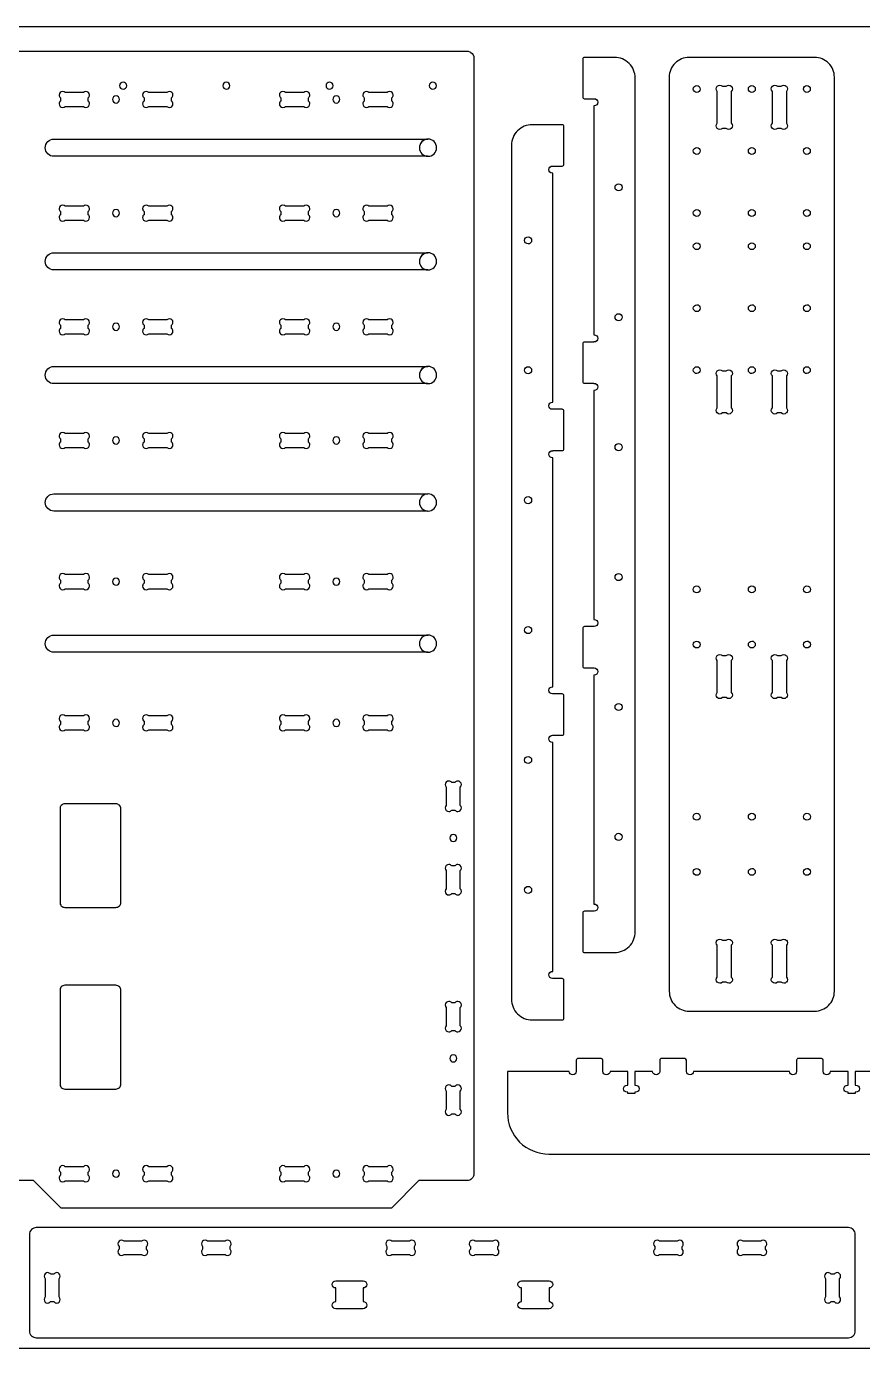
# Model space of a CAD drawing. Header units: millimetres. Extents: x 2352 to 2545, y 2416 to 2614.
# Drawn here: x 2472.41 to 2502.78, y 2566.26 to 2614.26 of the extents above; entities that cross this region are included whole.
import ezdxf

# ---------------------------------------------------------------- set-up
doc = ezdxf.new("R2010")
doc.units = ezdxf.units.MM
doc.layers.add('Layer_1', color=70, linetype='Continuous')

msp = doc.modelspace()

# ---------------------------------------------------------------- linework, layer by layer
at = {"layer": 'Layer_1'}
msp.add_lwpolyline([(2448.54, 2614.258), (2544.538, 2614.258), (2544.538, 2566.26), (2448.54, 2566.26)], close=True, dxfattribs=at)
for points in [[(2488.543, 2613.321, -0.039404), (2488.554, 2613.314, -0.248991), (2488.664, 2613.107), (2488.664, 2588.984), (2488.664, 2572.609, -0.415505), (2488.414, 2572.359), (2486.664, 2572.359), (2485.664, 2571.358), (2473.665, 2571.358), (2472.665, 2572.359), (2471.54, 2572.359, -0.415494), (2471.29, 2572.609), (2471.29, 2588.734), (2470.415, 2588.734, -0.415503), (2470.165, 2588.984), (2470.165, 2613.107, -0.4155), (2470.415, 2613.357), (2488.414, 2613.357), (2488.414, 2613.357, -0.14259)], [(2493.164, 2601.171, -0.415972), (2493.034, 2601.041), (2493.021, 2601.041), (2493.021, 2592.731), (2493.034, 2592.731, -0.414131), (2493.164, 2592.601, -0.415985), (2493.034, 2592.471), (2493.021, 2592.471), (2493.021, 2592.47), (2492.679, 2592.47, 0.415566), (2492.617, 2592.407), (2492.617, 2591.032, 0.415439), (2492.679, 2590.97), (2493.021, 2590.97), (2493.021, 2590.968), (2493.034, 2590.968, -0.414026), (2493.164, 2590.838, -0.415852), (2493.034, 2590.708), (2493.021, 2590.708), (2493.021, 2582.398), (2493.034, 2582.398, -0.414026), (2493.164, 2582.268, -0.415985), (2493.034, 2582.138), (2493.021, 2582.138), (2493.021, 2582.137), (2492.679, 2582.137, 0.415473), (2492.617, 2582.074), (2492.617, 2580.699, 0.415439), (2492.679, 2580.637), (2493.021, 2580.637), (2493.024, 2580.637), (2493.77, 2580.637), (2493.77, 2580.637, 0.415467), (2494.519, 2581.386), (2494.519, 2612.386, 0.415479), (2493.77, 2613.135), (2493.77, 2613.135), (2493.024, 2613.135), (2493.021, 2613.135), (2492.679, 2613.135), (2492.679, 2613.135, 0.415473), (2492.617, 2613.073), (2492.617, 2611.698, 0.415439), (2492.679, 2611.635), (2493.021, 2611.635), (2493.021, 2611.634), (2493.034, 2611.634, -0.415967), (2493.164, 2611.504, -0.416757), (2493.034, 2611.374), (2493.021, 2611.374), (2493.021, 2603.064), (2493.034, 2603.064, -0.415898), (2493.164, 2602.934, -0.416623), (2493.034, 2602.804), (2493.021, 2602.804), (2493.021, 2602.802), (2492.679, 2602.802, 0.415566), (2492.617, 2602.74), (2492.617, 2601.365, 0.415439), (2492.679, 2601.302), (2493.021, 2601.302), (2493.021, 2601.301), (2493.034, 2601.301, -0.415907)], [(2501.038, 2613.135), (2496.475, 2613.135), (2496.475, 2613.135, 0.415781), (2495.757, 2612.417), (2495.757, 2579.228, 0.415436), (2496.475, 2578.51), (2501.038, 2578.51, 0.415449), (2501.756, 2579.228), (2501.756, 2612.417, 0.415315)], [(2475.921, 2611.978, 0.414701), (2476.05, 2612.107, 0.415486), (2475.921, 2612.237, 0.412849), (2475.792, 2612.107, 0.414709)], [(2479.671, 2611.978, 0.414701), (2479.8, 2612.107, 0.415486), (2479.671, 2612.237, 0.412837), (2479.542, 2612.107, 0.414719)], [(2483.421, 2611.978, 0.414701), (2483.55, 2612.107, 0.415486), (2483.421, 2612.237, 0.412849), (2483.292, 2612.107, 0.414709)], [(2487.171, 2611.978, 0.414701), (2487.3, 2612.107, 0.415486), (2487.171, 2612.237, 0.412837), (2487.042, 2612.107, 0.414719)], [(2496.882, 2611.987, -0.414187), (2496.757, 2611.862, -0.414224), (2496.632, 2611.987, -0.4142), (2496.757, 2612.112, -0.414214)], [(2498.01, 2612.087), (2498.011, 2612.087), (2498.011, 2612.086, -0.20287), (2498.049, 2611.994, -0.196302), (2498.011, 2611.902), (2498.011, 2611.627), (2498.011, 2611.462), (2498.011, 2611.183), (2498.011, 2610.743, -0.203209), (2498.049, 2610.651, -0.195895), (2498.011, 2610.559), (2498.011, 2610.558), (2498.01, 2610.558, -0.20099), (2497.919, 2610.52, -0.194334), (2497.827, 2610.558), (2497.686, 2610.558, -0.200946), (2497.594, 2610.52, -0.194214), (2497.503, 2610.558), (2497.502, 2610.558), (2497.502, 2610.559, -0.19993), (2497.465, 2610.651, -0.199507), (2497.502, 2610.743), (2497.502, 2611.183), (2497.502, 2611.462), (2497.502, 2611.627), (2497.502, 2611.902, -0.199677), (2497.465, 2611.994, -0.199922), (2497.502, 2612.086), (2497.502, 2612.087), (2497.503, 2612.087, -0.197956), (2497.594, 2612.124, -0.197832), (2497.686, 2612.087), (2497.827, 2612.087, -0.197918), (2497.919, 2612.124, -0.197437)], [(2498.882, 2611.987, -0.414193), (2498.757, 2611.862, -0.414234), (2498.632, 2611.987, -0.414196), (2498.757, 2612.112, -0.414212)], [(2500.009, 2612.087), (2500.01, 2612.087), (2500.01, 2612.086, -0.202861), (2500.048, 2611.994, -0.196313), (2500.01, 2611.902), (2500.01, 2611.627), (2500.01, 2611.462), (2500.01, 2611.183), (2500.01, 2610.743, -0.2032), (2500.048, 2610.651, -0.195905), (2500.01, 2610.559), (2500.01, 2610.558), (2500.009, 2610.558, -0.200948), (2499.918, 2610.52, -0.194176), (2499.827, 2610.558), (2499.685, 2610.558, -0.200919), (2499.594, 2610.52, -0.194214), (2499.502, 2610.558), (2499.502, 2610.558), (2499.502, 2610.559, -0.199927), (2499.464, 2610.651, -0.199502), (2499.502, 2610.743), (2499.502, 2611.183), (2499.502, 2611.462), (2499.502, 2611.627), (2499.502, 2611.902, -0.199653), (2499.464, 2611.994, -0.199924), (2499.502, 2612.086), (2499.502, 2612.087), (2499.502, 2612.087, -0.197989), (2499.594, 2612.124, -0.197752), (2499.685, 2612.087), (2499.827, 2612.087, -0.197954), (2499.918, 2612.124, -0.197596)], [(2500.756, 2611.862, -0.414222), (2500.631, 2611.987, -0.414205), (2500.756, 2612.112, -0.414224), (2500.881, 2611.987, -0.414183)], [(2473.648, 2611.549, 0.23687), (2473.596, 2611.445, 0.414759), (2473.726, 2611.315, 0.195102), (2473.818, 2611.353), (2474.479, 2611.353, 0.202186), (2474.571, 2611.315, 0.414864), (2474.701, 2611.445, 0.23961), (2474.648, 2611.549), (2474.648, 2611.665, 0.237013), (2474.701, 2611.769, 0.416504), (2474.571, 2611.899, 0.199449), (2474.479, 2611.861), (2473.818, 2611.861, 0.199937), (2473.726, 2611.899, 0.416765), (2473.596, 2611.769, 0.239039), (2473.648, 2611.665)], [(2475.664, 2611.478, 0.414646), (2475.793, 2611.607, 0.41549), (2475.664, 2611.736, 0.412856), (2475.535, 2611.607, 0.414819)], [(2476.68, 2611.549, 0.23633), (2476.628, 2611.445, 0.416644), (2476.757, 2611.315, 0.194945), (2476.849, 2611.353), (2477.51, 2611.353, 0.202385), (2477.602, 2611.315, 0.414076), (2477.732, 2611.445, 0.239613), (2477.68, 2611.549), (2477.68, 2611.665, 0.236968), (2477.732, 2611.769, 0.415836), (2477.602, 2611.899, 0.1996), (2477.51, 2611.861), (2476.849, 2611.861, 0.199974), (2476.757, 2611.899, 0.416018), (2476.628, 2611.769, 0.240921), (2476.68, 2611.665)], [(2481.649, 2611.549, 0.23687), (2481.597, 2611.445, 0.414768), (2481.727, 2611.315, 0.195179), (2481.819, 2611.353), (2482.48, 2611.353, 0.202186), (2482.572, 2611.315, 0.414878), (2482.702, 2611.445, 0.239613), (2482.649, 2611.549), (2482.649, 2611.665, 0.237021), (2482.702, 2611.769, 0.416489), (2482.572, 2611.899, 0.199522), (2482.48, 2611.861), (2481.819, 2611.861, 0.199904), (2481.727, 2611.899, 0.416744), (2481.597, 2611.769, 0.239039), (2481.649, 2611.665)], [(2483.665, 2611.478, 0.414656), (2483.794, 2611.607, 0.415486), (2483.665, 2611.736, 0.412837), (2483.536, 2611.607, 0.414828)], [(2484.681, 2611.549, 0.236381), (2484.629, 2611.445, 0.416635), (2484.758, 2611.315, 0.194866), (2484.85, 2611.353), (2485.512, 2611.353, 0.202252), (2485.603, 2611.315, 0.414061), (2485.733, 2611.445, 0.239643), (2485.681, 2611.549), (2485.681, 2611.665, 0.2369), (2485.733, 2611.769, 0.415855), (2485.603, 2611.899, 0.1996), (2485.511, 2611.861), (2484.85, 2611.861, 0.199974), (2484.758, 2611.899, 0.41603), (2484.629, 2611.769, 0.240897), (2484.681, 2611.665)], [(2491.383, 2590.157, -0.415862), (2491.513, 2590.286), (2491.526, 2590.286), (2491.526, 2598.597), (2491.513, 2598.597, -0.414024), (2491.383, 2598.727, -0.415995), (2491.513, 2598.857), (2491.526, 2598.857), (2491.526, 2598.858), (2491.868, 2598.858, 0.415469), (2491.931, 2598.92), (2491.931, 2600.295, 0.41547), (2491.868, 2600.358), (2491.526, 2600.358), (2491.526, 2600.359), (2491.513, 2600.359, -0.414129), (2491.383, 2600.49, -0.415995), (2491.513, 2600.619), (2491.526, 2600.619), (2491.526, 2608.929), (2491.513, 2608.929, -0.414024), (2491.383, 2609.06, -0.41597), (2491.513, 2609.19), (2491.526, 2609.19), (2491.526, 2609.191), (2491.868, 2609.191, 0.415562), (2491.931, 2609.253), (2491.931, 2610.628, 0.415695), (2491.868, 2610.691), (2491.526, 2610.691), (2491.523, 2610.691), (2490.778, 2610.691), (2490.777, 2610.691, 0.415478), (2490.028, 2609.942), (2490.028, 2578.941, 0.415483), (2490.777, 2578.192), (2490.778, 2578.192), (2491.523, 2578.192), (2491.526, 2578.192), (2491.868, 2578.192), (2491.868, 2578.192, 0.415562), (2491.931, 2578.255), (2491.931, 2579.63, 0.415695), (2491.868, 2579.692), (2491.526, 2579.692), (2491.526, 2579.694), (2491.513, 2579.694, -0.415895), (2491.383, 2579.824, -0.416765), (2491.513, 2579.954), (2491.526, 2579.954), (2491.526, 2588.264), (2491.513, 2588.264, -0.416004), (2491.383, 2588.394, -0.416767), (2491.513, 2588.524), (2491.526, 2588.524), (2491.526, 2588.525), (2491.868, 2588.525, 0.415562), (2491.931, 2588.588), (2491.931, 2589.963, 0.415445), (2491.868, 2590.025), (2491.526, 2590.025), (2491.526, 2590.027), (2491.513, 2590.027, -0.415899)], [(2486.986, 2610.166, 0.405618), (2486.684, 2609.855, 0.404761), (2486.986, 2609.544), (2486.986, 2609.543), (2473.404, 2609.543, -0.415451), (2473.092, 2609.855, -0.415507), (2473.404, 2610.167), (2486.986, 2610.167), (2486.986, 2610.167)], [(2486.684, 2609.855, 0.414257), (2486.996, 2609.543, 0.414328), (2487.308, 2609.855, 0.414322), (2486.996, 2610.167, 0.41428)], [(2496.882, 2609.737, -0.41419), (2496.757, 2609.612, -0.414218), (2496.632, 2609.737, -0.41419), (2496.757, 2609.862, -0.414218)], [(2498.757, 2609.862, -0.414216), (2498.882, 2609.737, -0.414195), (2498.757, 2609.612, -0.414229), (2498.632, 2609.737, -0.414185)], [(2500.756, 2609.612, -0.414216), (2500.631, 2609.737, -0.414195), (2500.756, 2609.862, -0.414229), (2500.881, 2609.737, -0.414185)], [(2493.918, 2608.287, -0.414717), (2493.789, 2608.417, -0.415479), (2493.918, 2608.546, -0.412831), (2494.047, 2608.417, -0.414709)], [(2473.648, 2607.423, 0.236865), (2473.596, 2607.319, 0.414759), (2473.726, 2607.188, 0.195084), (2473.818, 2607.226), (2474.479, 2607.226, 0.202216), (2474.571, 2607.188, 0.414864), (2474.701, 2607.319, 0.239612), (2474.648, 2607.423), (2474.648, 2607.539, 0.237029), (2474.701, 2607.643, 0.416502), (2474.571, 2607.773, 0.199459), (2474.479, 2607.735), (2473.818, 2607.735, 0.199927), (2473.726, 2607.773, 0.416771), (2473.596, 2607.643, 0.238712), (2473.648, 2607.539)], [(2476.68, 2607.422, 0.236309), (2476.628, 2607.319, 0.416644), (2476.757, 2607.188, 0.194927), (2476.849, 2607.226), (2477.51, 2607.226, 0.202415), (2477.602, 2607.188, 0.414076), (2477.732, 2607.319, 0.239615), (2477.68, 2607.423), (2477.68, 2607.539, 0.236984), (2477.732, 2607.643, 0.415833), (2477.602, 2607.773, 0.19961), (2477.51, 2607.735), (2476.849, 2607.735, 0.199964), (2476.757, 2607.773, 0.416024), (2476.628, 2607.643, 0.240923), (2476.68, 2607.539)], [(2481.649, 2607.423, 0.236865), (2481.597, 2607.319, 0.414768), (2481.727, 2607.188, 0.195161), (2481.819, 2607.226), (2482.48, 2607.226, 0.202216), (2482.572, 2607.188, 0.414878), (2482.702, 2607.319, 0.239615), (2482.649, 2607.423), (2482.649, 2607.539, 0.237037), (2482.702, 2607.643, 0.416487), (2482.572, 2607.773, 0.199533), (2482.48, 2607.735), (2481.819, 2607.735, 0.199895), (2481.727, 2607.773, 0.416749), (2481.597, 2607.643, 0.238712), (2481.649, 2607.539)], [(2484.681, 2607.422, 0.23636), (2484.629, 2607.319, 0.416635), (2484.758, 2607.188, 0.194848), (2484.85, 2607.226), (2485.512, 2607.226, 0.202282), (2485.603, 2607.188, 0.414061), (2485.733, 2607.319, 0.239645), (2485.681, 2607.423), (2485.681, 2607.539, 0.236916), (2485.733, 2607.643, 0.415852), (2485.603, 2607.773, 0.19961), (2485.511, 2607.735), (2484.85, 2607.735, 0.199964), (2484.758, 2607.773, 0.416036), (2484.629, 2607.643, 0.240899), (2484.681, 2607.539)], [(2475.664, 2607.351, 0.414656), (2475.793, 2607.48, 0.415493), (2475.664, 2607.61, 0.412851), (2475.535, 2607.48, 0.414807)], [(2483.665, 2607.351, 0.414665), (2483.794, 2607.48, 0.415489), (2483.665, 2607.61, 0.412831), (2483.536, 2607.48, 0.414815)], [(2496.882, 2607.487, -0.414187), (2496.757, 2607.362, -0.414224), (2496.632, 2607.487, -0.4142), (2496.757, 2607.612, -0.414214)], [(2498.882, 2607.487, -0.414193), (2498.757, 2607.362, -0.414234), (2498.632, 2607.487, -0.414196), (2498.757, 2607.612, -0.414212)], [(2500.756, 2607.362, -0.414222), (2500.631, 2607.487, -0.414205), (2500.756, 2607.612, -0.414224), (2500.881, 2607.487, -0.414183)], [(2490.63, 2606.621, -0.414707), (2490.759, 2606.492, -0.415483), (2490.63, 2606.362, -0.412831), (2490.5, 2606.492, -0.414709)], [(2496.882, 2606.28, -0.414187), (2496.757, 2606.155, -0.414224), (2496.632, 2606.28, -0.4142), (2496.757, 2606.405, -0.414214)], [(2498.882, 2606.28, -0.414193), (2498.757, 2606.155, -0.414234), (2498.632, 2606.28, -0.414196), (2498.757, 2606.405, -0.414212)], [(2500.756, 2606.155, -0.414222), (2500.631, 2606.28, -0.414205), (2500.756, 2606.405, -0.414224), (2500.881, 2606.28, -0.414183)], [(2486.986, 2606.04, 0.405658), (2486.684, 2605.729, 0.404705), (2486.986, 2605.417), (2486.986, 2605.417), (2473.404, 2605.417, -0.41543), (2473.092, 2605.729, -0.415384), (2473.404, 2606.04), (2486.986, 2606.04), (2486.986, 2606.04)], [(2486.684, 2605.729, 0.414256), (2486.996, 2605.417, 0.41433), (2487.308, 2605.729, 0.414323), (2486.996, 2606.04, 0.414278)], [(2496.632, 2604.03, -0.41419), (2496.757, 2604.155, -0.414218), (2496.882, 2604.03, -0.41419), (2496.757, 2603.905, -0.414218)], [(2498.757, 2604.155, -0.414216), (2498.882, 2604.03, -0.414195), (2498.757, 2603.905, -0.414229), (2498.632, 2604.03, -0.414185)], [(2500.756, 2603.905, -0.414216), (2500.631, 2604.03, -0.414195), (2500.756, 2604.155, -0.414229), (2500.881, 2604.03, -0.414185)], [(2473.648, 2603.296, 0.23687), (2473.596, 2603.192, 0.414759), (2473.726, 2603.062, 0.195094), (2473.818, 2603.1), (2474.479, 2603.1, 0.202207), (2474.571, 2603.062, 0.414864), (2474.701, 2603.192, 0.23961), (2474.648, 2603.296), (2474.648, 2603.412, 0.237013), (2474.701, 2603.516, 0.416502), (2474.571, 2603.646, 0.199459), (2474.479, 2603.609), (2473.818, 2603.609, 0.199927), (2473.726, 2603.646, 0.416771), (2473.596, 2603.516, 0.238737), (2473.648, 2603.412)], [(2475.664, 2603.225, 0.414656), (2475.793, 2603.354, 0.415493), (2475.664, 2603.484, 0.412851), (2475.535, 2603.354, 0.414698)], [(2476.68, 2603.296, 0.23633), (2476.628, 2603.192, 0.416644), (2476.757, 2603.062, 0.194937), (2476.849, 2603.1), (2477.51, 2603.1, 0.202405), (2477.602, 2603.062, 0.414076), (2477.732, 2603.192, 0.239613), (2477.68, 2603.296), (2477.68, 2603.412, 0.236968), (2477.732, 2603.516, 0.415833), (2477.602, 2603.646, 0.19961), (2477.51, 2603.609), (2476.849, 2603.609, 0.199964), (2476.757, 2603.646, 0.416024), (2476.628, 2603.516, 0.240948), (2476.68, 2603.412)], [(2481.649, 2603.296, 0.23687), (2481.597, 2603.192, 0.414768), (2481.727, 2603.062, 0.195172), (2481.819, 2603.1), (2482.48, 2603.1, 0.202207), (2482.572, 2603.062, 0.414878), (2482.702, 2603.192, 0.239613), (2482.649, 2603.296), (2482.649, 2603.412, 0.237021), (2482.702, 2603.516, 0.416487), (2482.572, 2603.646, 0.199533), (2482.48, 2603.609), (2481.819, 2603.609, 0.199895), (2481.727, 2603.646, 0.416749), (2481.597, 2603.516, 0.238737), (2481.649, 2603.412)], [(2483.665, 2603.225, 0.414665), (2483.794, 2603.354, 0.415489), (2483.665, 2603.484, 0.412831), (2483.536, 2603.354, 0.414706)], [(2484.681, 2603.296, 0.236381), (2484.629, 2603.192, 0.416635), (2484.758, 2603.062, 0.194859), (2484.85, 2603.1), (2485.512, 2603.1, 0.202273), (2485.603, 2603.062, 0.414061), (2485.733, 2603.192, 0.239643), (2485.681, 2603.296), (2485.681, 2603.412, 0.2369), (2485.733, 2603.516, 0.415852), (2485.603, 2603.646, 0.19961), (2485.511, 2603.609), (2484.85, 2603.609, 0.199964), (2484.758, 2603.646, 0.416036), (2484.629, 2603.516, 0.240924), (2484.681, 2603.412)], [(2493.918, 2603.572, -0.414713), (2493.789, 2603.701, -0.415504), (2493.918, 2603.83, -0.412771), (2494.047, 2603.701, -0.414719)], [(2486.986, 2601.914, 0.405614), (2486.684, 2601.602, 0.404752), (2486.986, 2601.291), (2486.986, 2601.29), (2473.404, 2601.29, -0.415451), (2473.092, 2601.602, -0.415503), (2473.404, 2601.914), (2486.986, 2601.914), (2486.986, 2601.914)], [(2486.684, 2601.602, 0.414256), (2486.996, 2601.29, 0.41433), (2487.308, 2601.602, 0.414328), (2486.996, 2601.914, 0.414276)], [(2490.63, 2601.905, -0.414707), (2490.759, 2601.776, -0.415481), (2490.63, 2601.646, -0.412837), (2490.5, 2601.776, -0.414709)], [(2496.882, 2601.78, -0.414187), (2496.757, 2601.655, -0.414224), (2496.632, 2601.78, -0.4142), (2496.757, 2601.905, -0.414214)], [(2498.01, 2601.754), (2498.011, 2601.754), (2498.011, 2601.753, -0.20313), (2498.049, 2601.661, -0.195888), (2498.011, 2601.569), (2498.011, 2601.294), (2498.011, 2601.129), (2498.011, 2600.85), (2498.011, 2600.41, -0.20287), (2498.049, 2600.318, -0.195888), (2498.011, 2600.226), (2498.011, 2600.225), (2498.01, 2600.225, -0.201219), (2497.919, 2600.187, -0.194251), (2497.827, 2600.225), (2497.686, 2600.225, -0.201175), (2497.594, 2600.187, -0.194131), (2497.503, 2600.225), (2497.502, 2600.225), (2497.502, 2600.226, -0.199979), (2497.465, 2600.318, -0.199915), (2497.502, 2600.41), (2497.502, 2600.85), (2497.502, 2601.129), (2497.502, 2601.294), (2497.502, 2601.569, -0.200023), (2497.465, 2601.661, -0.199557), (2497.502, 2601.753), (2497.502, 2601.754), (2497.503, 2601.754, -0.19761), (2497.594, 2601.791, -0.198038), (2497.686, 2601.754), (2497.827, 2601.754, -0.197572), (2497.919, 2601.791, -0.197643)], [(2498.882, 2601.78, -0.414193), (2498.757, 2601.655, -0.414234), (2498.632, 2601.78, -0.414196), (2498.757, 2601.905, -0.414212)], [(2499.502, 2601.754, -0.197643), (2499.594, 2601.791, -0.197957), (2499.685, 2601.754), (2499.827, 2601.754, -0.197608), (2499.918, 2601.791, -0.197801), (2500.009, 2601.754), (2500.01, 2601.754), (2500.01, 2601.753, -0.203121), (2500.048, 2601.661, -0.195899), (2500.01, 2601.569), (2500.01, 2601.294), (2500.01, 2601.129), (2500.01, 2600.85), (2500.01, 2600.41, -0.202861), (2500.048, 2600.318, -0.195899), (2500.01, 2600.226), (2500.01, 2600.225), (2500.009, 2600.225, -0.201178), (2499.918, 2600.187, -0.194093), (2499.827, 2600.225), (2499.685, 2600.225, -0.201148), (2499.594, 2600.187, -0.194131), (2499.502, 2600.225), (2499.502, 2600.225), (2499.502, 2600.226, -0.199976), (2499.464, 2600.318, -0.199909), (2499.502, 2600.41), (2499.502, 2600.85), (2499.502, 2601.129), (2499.502, 2601.294), (2499.502, 2601.569, -0.199998), (2499.464, 2601.661, -0.199559), (2499.502, 2601.753), (2499.502, 2601.754)], [(2500.756, 2601.655, -0.414222), (2500.631, 2601.78, -0.414205), (2500.756, 2601.905, -0.414224), (2500.881, 2601.78, -0.414183)], [(2473.648, 2599.17, 0.23687), (2473.596, 2599.066, 0.414759), (2473.726, 2598.936, 0.195084), (2473.818, 2598.973), (2474.479, 2598.973, 0.202216), (2474.571, 2598.936, 0.414864), (2474.701, 2599.066, 0.23961), (2474.648, 2599.17), (2474.648, 2599.286, 0.237013), (2474.701, 2599.39, 0.416504), (2474.571, 2599.52, 0.199449), (2474.479, 2599.482), (2473.818, 2599.482, 0.199937), (2473.726, 2599.52, 0.416765), (2473.596, 2599.39, 0.238737), (2473.648, 2599.286)], [(2475.664, 2599.098, 0.41465), (2475.793, 2599.228, 0.415493), (2475.664, 2599.357, 0.412851), (2475.535, 2599.228, 0.414701)], [(2476.68, 2599.17, 0.23633), (2476.628, 2599.066, 0.416644), (2476.757, 2598.936, 0.194927), (2476.849, 2598.973), (2477.51, 2598.973, 0.202415), (2477.602, 2598.936, 0.414076), (2477.732, 2599.066, 0.239613), (2477.68, 2599.17), (2477.68, 2599.286, 0.236968), (2477.732, 2599.39, 0.415836), (2477.602, 2599.52, 0.1996), (2477.51, 2599.482), (2476.849, 2599.482, 0.199974), (2476.757, 2599.52, 0.416018), (2476.628, 2599.39, 0.240921), (2476.68, 2599.286)], [(2481.649, 2599.17, 0.23687), (2481.597, 2599.066, 0.414768), (2481.727, 2598.936, 0.195161), (2481.819, 2598.973), (2482.48, 2598.973, 0.202216), (2482.572, 2598.936, 0.414878), (2482.702, 2599.066, 0.239613), (2482.649, 2599.17), (2482.649, 2599.286, 0.237021), (2482.702, 2599.39, 0.416489), (2482.572, 2599.52, 0.199522), (2482.48, 2599.482), (2481.819, 2599.482, 0.199904), (2481.727, 2599.52, 0.416744), (2481.597, 2599.39, 0.238737), (2481.649, 2599.286)], [(2483.665, 2599.098, 0.41466), (2483.794, 2599.228, 0.415489), (2483.665, 2599.357, 0.412831), (2483.536, 2599.228, 0.414709)], [(2484.681, 2599.17, 0.236381), (2484.629, 2599.066, 0.416635), (2484.758, 2598.936, 0.194848), (2484.85, 2598.973), (2485.512, 2598.973, 0.202282), (2485.603, 2598.936, 0.414061), (2485.733, 2599.066, 0.239643), (2485.681, 2599.17), (2485.681, 2599.286, 0.2369), (2485.733, 2599.39, 0.415855), (2485.603, 2599.52, 0.1996), (2485.511, 2599.482), (2484.85, 2599.482, 0.199974), (2484.758, 2599.52, 0.41603), (2484.629, 2599.39, 0.240897), (2484.681, 2599.286)], [(2493.918, 2598.855, -0.414717), (2493.789, 2598.984, -0.415479), (2493.918, 2599.114, -0.412831), (2494.047, 2598.984, -0.414709)], [(2486.986, 2597.288, 0.405652), (2486.684, 2596.976, 0.404799), (2486.986, 2596.665), (2486.986, 2596.664), (2473.404, 2596.664, -0.415434), (2473.092, 2596.976, -0.415429), (2473.404, 2597.288), (2486.986, 2597.288), (2486.986, 2597.288)], [(2487.308, 2596.976, 0.414268), (2486.996, 2597.288, 0.414322), (2486.684, 2596.976, 0.414311), (2486.996, 2596.664, 0.414287)], [(2490.63, 2597.189, -0.414707), (2490.759, 2597.06, -0.415483), (2490.63, 2596.93, -0.412831), (2490.5, 2597.06, -0.414709)], [(2473.648, 2594.044, 0.23664), (2473.596, 2593.94, 0.414734), (2473.726, 2593.81, 0.19521), (2473.818, 2593.847), (2474.479, 2593.847, 0.202105), (2474.571, 2593.81, 0.414924), (2474.701, 2593.94, 0.239899), (2474.648, 2594.044), (2474.648, 2594.16, 0.237013), (2474.701, 2594.264, 0.414063), (2474.571, 2594.394, 0.199449), (2474.479, 2594.356), (2473.818, 2594.356, 0.199937), (2473.726, 2594.394, 0.416721), (2473.596, 2594.264, 0.238737), (2473.648, 2594.16)], [(2476.68, 2594.044, 0.23609), (2476.628, 2593.94, 0.416619), (2476.757, 2593.81, 0.195053), (2476.849, 2593.847), (2477.51, 2593.847, 0.202304), (2477.602, 2593.81, 0.414136), (2477.732, 2593.94, 0.239903), (2477.68, 2594.044), (2477.68, 2594.16, 0.236968), (2477.732, 2594.264, 0.415944), (2477.602, 2594.394, 0.1996), (2477.51, 2594.356), (2476.849, 2594.356, 0.199974), (2476.757, 2594.394, 0.415974), (2476.628, 2594.264, 0.240631), (2476.68, 2594.16)], [(2481.649, 2594.044, 0.23664), (2481.597, 2593.94, 0.414743), (2481.727, 2593.81, 0.195288), (2481.819, 2593.847), (2482.48, 2593.847, 0.202105), (2482.572, 2593.81, 0.414938), (2482.702, 2593.94, 0.239903), (2482.649, 2594.044), (2482.649, 2594.16, 0.237021), (2482.702, 2594.264, 0.414048), (2482.572, 2594.394, 0.199522), (2482.48, 2594.356), (2481.819, 2594.356, 0.199904), (2481.727, 2594.394, 0.416699), (2481.597, 2594.264, 0.238737), (2481.649, 2594.16)], [(2484.681, 2594.044, 0.23614), (2484.629, 2593.94, 0.41661), (2484.758, 2593.81, 0.194975), (2484.85, 2593.847), (2485.512, 2593.847, 0.202171), (2485.603, 2593.81, 0.414121), (2485.733, 2593.94, 0.239933), (2485.681, 2594.044), (2485.681, 2594.16, 0.2369), (2485.733, 2594.264, 0.415963), (2485.603, 2594.394, 0.1996), (2485.511, 2594.356), (2484.85, 2594.356, 0.199974), (2484.758, 2594.394, 0.415986), (2484.629, 2594.264, 0.240608), (2484.681, 2594.16)], [(2493.918, 2594.139, -0.414723), (2493.789, 2594.268, -0.415479), (2493.918, 2594.398, -0.412831), (2494.047, 2594.268, -0.414706)], [(2475.664, 2593.972, 0.414691), (2475.793, 2594.102, 0.41549), (2475.664, 2594.231, 0.412856), (2475.535, 2594.102, 0.41471)], [(2483.665, 2593.972, 0.414701), (2483.794, 2594.102, 0.415486), (2483.665, 2594.231, 0.412837), (2483.536, 2594.102, 0.414719)], [(2496.756, 2593.945, -0.414208), (2496.881, 2593.82, -0.41419), (2496.756, 2593.695, -0.414249), (2496.631, 2593.82, -0.414181)], [(2498.757, 2593.945, -0.414216), (2498.882, 2593.82, -0.414195), (2498.757, 2593.695, -0.414229), (2498.632, 2593.82, -0.414185)], [(2500.757, 2593.945, -0.414216), (2500.882, 2593.82, -0.414195), (2500.757, 2593.695, -0.414229), (2500.632, 2593.82, -0.414185)], [(2490.63, 2592.473, -0.414707), (2490.759, 2592.343, -0.415481), (2490.63, 2592.214, -0.412837), (2490.5, 2592.343, -0.414709)], [(2486.684, 2591.85, 0.414262), (2486.996, 2591.538), (2473.404, 2591.538, -0.415472), (2473.092, 2591.85, -0.415473), (2473.404, 2592.162), (2486.996, 2592.162), (2486.996, 2592.162, 0.414287)], [(2486.996, 2592.162, 0.414303), (2486.684, 2591.85, 0.414311), (2486.996, 2591.538, 0.414287), (2487.308, 2591.85, 0.414313)], [(2487.211, 2592.076, 0.020555), (2487.192, 2592.093, -0.02376)], [(2496.756, 2591.945, -0.414208), (2496.881, 2591.82, -0.41419), (2496.756, 2591.695, -0.414249), (2496.631, 2591.82, -0.414181)], [(2498.757, 2591.945, -0.414216), (2498.882, 2591.82, -0.414195), (2498.757, 2591.695, -0.414229), (2498.632, 2591.82, -0.414185)], [(2500.757, 2591.945, -0.414216), (2500.882, 2591.82, -0.414195), (2500.757, 2591.695, -0.414229), (2500.632, 2591.82, -0.414185)], [(2498.01, 2591.421), (2498.011, 2591.421), (2498.011, 2591.42, -0.203561), (2498.049, 2591.328, -0.195895), (2498.011, 2591.236), (2498.011, 2590.961), (2498.011, 2590.796), (2498.011, 2590.517), (2498.011, 2590.077, -0.203161), (2498.049, 2589.985, -0.195888), (2498.011, 2589.893), (2498.011, 2589.892), (2498.01, 2589.892, -0.200969), (2497.919, 2589.854, -0.194334), (2497.827, 2589.892), (2497.686, 2589.892, -0.200946), (2497.594, 2589.854, -0.194214), (2497.503, 2589.892), (2497.502, 2589.892), (2497.502, 2589.893, -0.199979), (2497.465, 2589.985, -0.199513), (2497.502, 2590.077), (2497.502, 2590.517), (2497.502, 2590.796), (2497.502, 2590.961), (2497.502, 2591.236, -0.199974), (2497.465, 2591.328, -0.199091), (2497.502, 2591.42), (2497.502, 2591.421), (2497.503, 2591.421, -0.197714), (2497.594, 2591.458, -0.197923), (2497.686, 2591.421), (2497.827, 2591.421, -0.197676), (2497.919, 2591.458, -0.197528)], [(2500.009, 2591.421), (2500.01, 2591.421), (2500.01, 2591.42, -0.203552), (2500.048, 2591.328, -0.195905), (2500.01, 2591.236), (2500.01, 2590.961), (2500.01, 2590.796), (2500.01, 2590.517), (2500.01, 2590.077, -0.203152), (2500.048, 2589.985, -0.195899), (2500.01, 2589.893), (2500.01, 2589.892), (2500.009, 2589.892, -0.200928), (2499.918, 2589.854, -0.194176), (2499.827, 2589.892), (2499.685, 2589.892, -0.200919), (2499.594, 2589.854, -0.194214), (2499.502, 2589.892), (2499.502, 2589.892), (2499.502, 2589.893, -0.199976), (2499.464, 2589.985, -0.199507), (2499.502, 2590.077), (2499.502, 2590.517), (2499.502, 2590.796), (2499.502, 2590.961), (2499.502, 2591.236, -0.199949), (2499.464, 2591.328, -0.199093), (2499.502, 2591.42), (2499.502, 2591.421), (2499.502, 2591.421, -0.197747), (2499.594, 2591.458, -0.197842), (2499.685, 2591.421), (2499.827, 2591.421, -0.197713), (2499.918, 2591.458, -0.197686)], [(2493.918, 2589.423, -0.414717), (2493.789, 2589.552, -0.415504), (2493.918, 2589.682, -0.412771), (2494.047, 2589.552, -0.414709)], [(2473.648, 2588.918, 0.236634), (2473.596, 2588.813, 0.414734), (2473.726, 2588.683, 0.1952), (2473.818, 2588.721), (2474.479, 2588.721, 0.202115), (2474.571, 2588.683, 0.414924), (2474.701, 2588.813, 0.239902), (2474.648, 2588.918), (2474.648, 2589.034, 0.237029), (2474.701, 2589.138, 0.41406), (2474.571, 2589.268, 0.199466), (2474.479, 2589.23), (2473.818, 2589.23, 0.199907), (2473.726, 2589.268, 0.416726), (2473.596, 2589.138, 0.238712), (2473.648, 2589.034)], [(2475.664, 2588.846, 0.414695), (2475.793, 2588.975, 0.415493), (2475.664, 2589.105, 0.412851), (2475.535, 2588.975, 0.414701)], [(2476.68, 2588.917, 0.236068), (2476.628, 2588.813, 0.416619), (2476.757, 2588.683, 0.195043), (2476.849, 2588.721), (2477.51, 2588.721, 0.202313), (2477.602, 2588.683, 0.414136), (2477.732, 2588.813, 0.239905), (2477.68, 2588.918), (2477.68, 2589.034, 0.236984), (2477.732, 2589.138, 0.415941), (2477.602, 2589.268, 0.199617), (2477.51, 2589.23), (2476.849, 2589.23, 0.199944), (2476.757, 2589.268, 0.415979), (2476.628, 2589.138, 0.240633), (2476.68, 2589.034)], [(2481.649, 2588.918, 0.236634), (2481.597, 2588.813, 0.414743), (2481.727, 2588.683, 0.195277), (2481.819, 2588.721), (2482.48, 2588.721, 0.202115), (2482.572, 2588.683, 0.414938), (2482.702, 2588.813, 0.239905), (2482.649, 2588.918), (2482.649, 2589.034, 0.237037), (2482.702, 2589.138, 0.414045), (2482.572, 2589.268, 0.19954), (2482.48, 2589.23), (2481.819, 2589.23, 0.199874), (2481.727, 2589.268, 0.416705), (2481.597, 2589.138, 0.238712), (2481.649, 2589.034)], [(2483.665, 2588.846, 0.414705), (2483.794, 2588.975, 0.415489), (2483.665, 2589.105, 0.412831), (2483.536, 2588.975, 0.414709)], [(2484.681, 2588.917, 0.236119), (2484.629, 2588.813, 0.41661), (2484.758, 2588.683, 0.194964), (2484.85, 2588.721), (2485.512, 2588.721, 0.202181), (2485.603, 2588.683, 0.414121), (2485.733, 2588.813, 0.239935), (2485.681, 2588.918), (2485.681, 2589.034, 0.236916), (2485.733, 2589.138, 0.41596), (2485.603, 2589.268, 0.199618), (2485.511, 2589.23), (2484.85, 2589.23, 0.199944), (2484.758, 2589.268, 0.415991), (2484.629, 2589.138, 0.24061), (2484.681, 2589.034)], [(2490.63, 2587.756, -0.414713), (2490.759, 2587.627, -0.415483), (2490.63, 2587.498, -0.412831), (2490.5, 2587.627, -0.414706)], [(2487.973, 2585.811, 0.236336), (2488.076, 2585.759, 0.416701), (2488.207, 2585.889, 0.195115), (2488.169, 2585.981), (2488.169, 2586.642, 0.202401), (2488.207, 2586.734, 0.414094), (2488.076, 2586.864, 0.239615), (2487.972, 2586.811), (2487.856, 2586.811, 0.236978), (2487.752, 2586.864, 0.415882), (2487.622, 2586.734, 0.199512), (2487.66, 2586.642), (2487.66, 2585.981, 0.199989), (2487.622, 2585.889, 0.415981), (2487.752, 2585.759, 0.240673), (2487.856, 2585.811)], [(2473.839, 2582.27), (2475.626, 2582.27, 0.139234), (2475.759, 2582.306, 0.261753), (2475.832, 2582.423), (2475.832, 2585.887, 0.257839), (2475.759, 2586.004, 0.141316), (2475.626, 2586.04), (2473.839, 2586.04, 0.141547), (2473.706, 2586.004, 0.258936), (2473.633, 2585.887), (2473.633, 2582.423, 0.260888), (2473.706, 2582.306, 0.143487)], [(2496.756, 2585.692, -0.414208), (2496.881, 2585.567, -0.41419), (2496.756, 2585.442, -0.414249), (2496.631, 2585.567, -0.414181)], [(2498.757, 2585.692, -0.414216), (2498.882, 2585.567, -0.414195), (2498.757, 2585.442, -0.414229), (2498.632, 2585.567, -0.414185)], [(2500.757, 2585.692, -0.414216), (2500.882, 2585.567, -0.414195), (2500.757, 2585.442, -0.414229), (2500.632, 2585.567, -0.414185)], [(2488.044, 2584.796, 0.414701), (2487.915, 2584.925, 0.415488), (2487.785, 2584.796, 0.412806), (2487.915, 2584.667, 0.41474)], [(2493.918, 2584.707, -0.414678), (2493.789, 2584.836, -0.415479), (2493.918, 2584.965, -0.412831), (2494.047, 2584.836, -0.414815)], [(2487.972, 2582.78, 0.2367), (2488.076, 2582.728, 0.414892), (2488.207, 2582.858, 0.195551), (2488.169, 2582.95), (2488.169, 2583.611, 0.202483), (2488.207, 2583.702, 0.414871), (2488.076, 2583.832, 0.239555), (2487.972, 2583.78), (2487.856, 2583.78, 0.237147), (2487.752, 2583.832, 0.414006), (2487.622, 2583.702, 0.199088), (2487.66, 2583.61), (2487.66, 2582.95, 0.199903), (2487.622, 2582.858, 0.416619), (2487.752, 2582.728, 0.238903), (2487.856, 2582.78)], [(2496.756, 2583.692, -0.414208), (2496.881, 2583.567, -0.41419), (2496.756, 2583.442, -0.414249), (2496.631, 2583.567, -0.414181)], [(2498.757, 2583.692, -0.414216), (2498.882, 2583.567, -0.414195), (2498.757, 2583.442, -0.414229), (2498.632, 2583.567, -0.414185)], [(2500.757, 2583.692, -0.414216), (2500.882, 2583.567, -0.414195), (2500.757, 2583.442, -0.414229), (2500.632, 2583.567, -0.414185)], [(2490.63, 2583.04, -0.414707), (2490.759, 2582.911, -0.415481), (2490.63, 2582.782, -0.412837), (2490.5, 2582.911, -0.414709)], [(2498.01, 2581.088), (2498.011, 2581.088), (2498.011, 2581.087, -0.202844), (2498.049, 2580.995, -0.196379), (2498.011, 2580.903), (2498.011, 2580.629), (2498.011, 2580.463), (2498.011, 2580.184), (2498.011, 2579.744, -0.203209), (2498.049, 2579.652, -0.196302), (2498.011, 2579.56), (2498.011, 2579.559), (2498.01, 2579.559, -0.20099), (2497.919, 2579.522, -0.194334), (2497.827, 2579.559), (2497.686, 2579.559, -0.200946), (2497.594, 2579.522, -0.194214), (2497.503, 2579.559), (2497.502, 2579.559), (2497.502, 2579.56, -0.199634), (2497.465, 2579.652, -0.199507), (2497.502, 2579.744), (2497.502, 2580.184), (2497.502, 2580.463), (2497.502, 2580.629), (2497.502, 2580.903, -0.199613), (2497.465, 2580.995, -0.199959), (2497.502, 2581.087), (2497.502, 2581.088), (2497.503, 2581.088, -0.197956), (2497.594, 2581.125, -0.197832), (2497.686, 2581.088), (2497.827, 2581.088, -0.197918), (2497.919, 2581.125, -0.197437)], [(2500.009, 2581.088), (2500.01, 2581.088), (2500.01, 2581.087, -0.202835), (2500.048, 2580.995, -0.196389), (2500.01, 2580.903), (2500.01, 2580.629), (2500.01, 2580.463), (2500.01, 2580.184), (2500.01, 2579.744, -0.2032), (2500.048, 2579.652, -0.196313), (2500.01, 2579.56), (2500.01, 2579.559), (2500.009, 2579.559, -0.200948), (2499.918, 2579.522, -0.194176), (2499.827, 2579.559), (2499.685, 2579.559, -0.200919), (2499.594, 2579.522, -0.194214), (2499.502, 2579.559), (2499.502, 2579.559), (2499.502, 2579.56, -0.199631), (2499.464, 2579.652, -0.199502), (2499.502, 2579.744), (2499.502, 2580.184), (2499.502, 2580.463), (2499.502, 2580.629), (2499.502, 2580.903, -0.199589), (2499.464, 2580.995, -0.199961), (2499.502, 2581.087), (2499.502, 2581.088), (2499.502, 2581.088, -0.197989), (2499.594, 2581.125, -0.197752), (2499.685, 2581.088), (2499.827, 2581.088, -0.197954), (2499.918, 2581.125, -0.197596)], [(2473.839, 2579.449, 0.135276), (2473.706, 2579.413, 0.259424), (2473.633, 2579.296), (2473.633, 2575.832, 0.25977), (2473.706, 2575.715, 0.138485), (2473.839, 2575.679), (2475.626, 2575.679, 0.138045), (2475.759, 2575.715, 0.261641), (2475.832, 2575.832), (2475.832, 2579.296, 0.258888), (2475.759, 2579.413, 0.139142), (2475.626, 2579.449)], [(2487.973, 2577.81, 0.236262), (2488.076, 2577.758, 0.416707), (2488.207, 2577.888, 0.195077), (2488.169, 2577.98), (2488.169, 2578.641, 0.201696), (2488.207, 2578.733, 0.413959), (2488.076, 2578.863, 0.239555), (2487.972, 2578.81), (2487.856, 2578.81, 0.236953), (2487.752, 2578.863, 0.415992), (2487.622, 2578.733, 0.199518), (2487.66, 2578.641), (2487.66, 2577.98, 0.19994), (2487.622, 2577.888, 0.415968), (2487.752, 2577.758, 0.240751), (2487.856, 2577.81)], [(2488.044, 2576.795, 0.414698), (2487.915, 2576.924, 0.415493), (2487.785, 2576.795, 0.412808), (2487.915, 2576.665, 0.414735)], [(2487.856, 2575.779, 0.236953), (2487.752, 2575.831, 0.414006), (2487.622, 2575.701, 0.199919), (2487.66, 2575.609), (2487.66, 2574.949, 0.199989), (2487.622, 2574.857, 0.416753), (2487.752, 2574.727, 0.238722), (2487.856, 2574.779), (2487.972, 2574.779, 0.236983), (2488.076, 2574.727, 0.414782), (2488.207, 2574.857, 0.194659), (2488.169, 2574.948), (2488.169, 2575.61, 0.201812), (2488.207, 2575.701, 0.414871), (2488.076, 2575.831, 0.23963), (2487.972, 2575.779)], [(2473.648, 2572.551, 0.23664), (2473.596, 2572.446, 0.414842), (2473.726, 2572.316, 0.19521), (2473.818, 2572.354), (2474.479, 2572.354, 0.202105), (2474.571, 2572.316, 0.414924), (2474.701, 2572.446, 0.239899), (2474.648, 2572.551), (2474.648, 2572.667, 0.236775), (2474.701, 2572.771, 0.416502), (2474.571, 2572.901, 0.199459), (2474.479, 2572.863), (2473.818, 2572.863, 0.199927), (2473.726, 2572.901, 0.416771), (2473.596, 2572.771, 0.239039), (2473.648, 2572.667)], [(2475.664, 2572.479, 0.414646), (2475.793, 2572.608, 0.41549), (2475.664, 2572.738, 0.412856), (2475.535, 2572.608, 0.41471)], [(2476.68, 2572.55, 0.23633), (2476.628, 2572.446, 0.416752), (2476.757, 2572.316, 0.194937), (2476.849, 2572.354), (2477.51, 2572.354, 0.202405), (2477.602, 2572.316, 0.414076), (2477.732, 2572.446, 0.239613), (2477.68, 2572.551), (2477.68, 2572.667, 0.236729), (2477.732, 2572.771, 0.415833), (2477.602, 2572.901, 0.19961), (2477.51, 2572.863), (2476.849, 2572.863, 0.199964), (2476.757, 2572.901, 0.416024), (2476.628, 2572.771, 0.240921), (2476.68, 2572.667)], [(2481.649, 2572.551, 0.23664), (2481.597, 2572.446, 0.414851), (2481.727, 2572.316, 0.195288), (2481.819, 2572.354), (2482.48, 2572.354, 0.202105), (2482.572, 2572.316, 0.414938), (2482.702, 2572.446, 0.239903), (2482.649, 2572.551), (2482.649, 2572.667, 0.236782), (2482.702, 2572.771, 0.416487), (2482.572, 2572.901, 0.199533), (2482.48, 2572.863), (2481.819, 2572.863, 0.199895), (2481.727, 2572.901, 0.416749), (2481.597, 2572.771, 0.239039), (2481.649, 2572.667)], [(2483.665, 2572.479, 0.414656), (2483.794, 2572.608, 0.415486), (2483.665, 2572.738, 0.412837), (2483.536, 2572.608, 0.414719)], [(2484.681, 2572.55, 0.236381), (2484.629, 2572.446, 0.416742), (2484.758, 2572.316, 0.194859), (2484.85, 2572.354), (2485.512, 2572.354, 0.202273), (2485.603, 2572.316, 0.414061), (2485.733, 2572.446, 0.239643), (2485.681, 2572.551), (2485.681, 2572.667, 0.236661), (2485.733, 2572.771, 0.415852), (2485.603, 2572.901, 0.19961), (2485.511, 2572.863), (2484.85, 2572.863, 0.199964), (2484.758, 2572.901, 0.416036), (2484.629, 2572.771, 0.240897), (2484.681, 2572.667)], [(2472.518, 2566.902, 0.415504), (2472.768, 2566.652), (2502.266, 2566.652, 0.415559), (2502.516, 2566.902), (2502.516, 2570.401, 0.4155), (2502.266, 2570.651), (2472.768, 2570.651), (2472.768, 2570.651, 0.41555), (2472.518, 2570.401)], [(2476.775, 2569.864), (2476.775, 2569.969, 0.209171), (2476.815, 2570.063, 0.416478), (2476.685, 2570.193, 0.19645), (2476.594, 2570.156), (2475.956, 2570.156, 0.196827), (2475.865, 2570.193, 0.416015), (2475.735, 2570.063, 0.204307), (2475.775, 2569.969), (2475.775, 2569.864, 0.208662), (2475.735, 2569.77, 0.416772), (2475.865, 2569.64, 0.192749), (2475.956, 2569.677), (2476.594, 2569.677, 0.200076), (2476.685, 2569.64, 0.414838), (2476.815, 2569.77, 0.202023)], [(2479.806, 2569.864), (2479.806, 2569.969, 0.208922), (2479.847, 2570.063, 0.416484), (2479.716, 2570.193, 0.196468), (2479.625, 2570.156), (2478.987, 2570.156, 0.196471), (2478.896, 2570.193, 0.416039), (2478.766, 2570.063, 0.20429), (2478.806, 2569.969), (2478.806, 2569.864, 0.208691), (2478.766, 2569.77, 0.416713), (2478.896, 2569.64, 0.193225), (2478.987, 2569.677), (2479.625, 2569.677, 0.200087), (2479.716, 2569.64, 0.414836), (2479.847, 2569.77, 0.20212)], [(2486.501, 2569.864), (2486.501, 2569.969, 0.209142), (2486.542, 2570.063, 0.416484), (2486.412, 2570.193, 0.196904), (2486.321, 2570.156), (2485.682, 2570.156, 0.196795), (2485.591, 2570.193, 0.416015), (2485.461, 2570.063, 0.204297), (2485.501, 2569.969), (2485.501, 2569.864, 0.208671), (2485.461, 2569.77, 0.416772), (2485.591, 2569.64, 0.192788), (2485.682, 2569.677), (2486.321, 2569.677, 0.199736), (2486.412, 2569.64, 0.414836), (2486.542, 2569.77, 0.20204)], [(2489.533, 2569.864), (2489.533, 2569.969, 0.209171), (2489.573, 2570.063, 0.413988), (2489.443, 2570.193, 0.196909), (2489.352, 2570.156), (2488.713, 2570.156, 0.196475), (2488.622, 2570.193, 0.416042), (2488.492, 2570.063, 0.204297), (2488.533, 2569.969), (2488.533, 2569.864, 0.208671), (2488.492, 2569.77, 0.416707), (2488.622, 2569.64, 0.193225), (2488.713, 2569.677), (2489.352, 2569.677, 0.200043), (2489.443, 2569.64, 0.414705), (2489.573, 2569.77, 0.202023)], [(2496.228, 2569.864), (2496.228, 2569.969, 0.209171), (2496.268, 2570.063, 0.416478), (2496.138, 2570.193, 0.196871), (2496.047, 2570.156), (2495.408, 2570.156, 0.196833), (2495.317, 2570.193, 0.416015), (2495.188, 2570.063, 0.204307), (2495.228, 2569.969), (2495.228, 2569.864, 0.208662), (2495.188, 2569.77, 0.416772), (2495.317, 2569.64, 0.192747), (2495.408, 2569.677), (2496.047, 2569.677, 0.20007), (2496.138, 2569.64, 0.414838), (2496.268, 2569.77, 0.202023)], [(2499.259, 2569.864), (2499.259, 2569.969, 0.209142), (2499.299, 2570.063, 0.41643), (2499.169, 2570.193, 0.196428), (2499.078, 2570.156), (2498.44, 2570.156, 0.196471), (2498.349, 2570.193, 0.416039), (2498.219, 2570.063, 0.20429), (2498.259, 2569.969), (2498.259, 2569.864, 0.208691), (2498.219, 2569.77, 0.416713), (2498.349, 2569.64, 0.193225), (2498.44, 2569.677), (2499.078, 2569.677, 0.200488), (2499.169, 2569.64, 0.414848), (2499.299, 2569.77, 0.20204)], [(2473.286, 2567.964), (2473.403, 2567.964, 0.233877), (2473.507, 2567.912, 0.415858), (2473.637, 2568.042, 0.199542), (2473.599, 2568.134), (2473.599, 2568.794, 0.199954), (2473.637, 2568.886, 0.415976), (2473.507, 2569.016, 0.2384), (2473.403, 2568.964), (2473.287, 2568.964, 0.236586), (2473.182, 2569.016, 0.416662), (2473.052, 2568.886, 0.194593), (2473.09, 2568.795), (2473.09, 2568.133, 0.202216), (2473.052, 2568.042, 0.413989), (2473.182, 2567.912, 0.239747)], [(2501.632, 2567.964), (2501.748, 2567.964, 0.234158), (2501.852, 2567.912, 0.415991), (2501.982, 2568.042, 0.199348), (2501.944, 2568.134), (2501.944, 2568.794, 0.200056), (2501.982, 2568.886, 0.415916), (2501.852, 2569.016, 0.238705), (2501.748, 2568.964), (2501.632, 2568.964, 0.236591), (2501.528, 2569.016, 0.416664), (2501.398, 2568.886, 0.194709), (2501.435, 2568.795), (2501.435, 2568.133, 0.202115), (2501.398, 2568.042, 0.413983), (2501.528, 2567.912, 0.239693)], [(2484.642, 2568.72, -0.415912), (2484.772, 2568.59, -0.414267), (2484.642, 2568.46), (2484.642, 2568.46), (2484.642, 2567.967), (2484.642, 2567.967, -0.416476), (2484.772, 2567.837, -0.41602), (2484.642, 2567.707), (2484.642, 2567.707), (2483.642, 2567.707, -0.416772), (2483.512, 2567.837, -0.414838), (2483.642, 2567.967), (2483.642, 2568.46, -0.414838), (2483.512, 2568.59, -0.416476), (2483.642, 2568.72), (2484.642, 2568.72)], [(2491.393, 2568.72, -0.41602), (2491.523, 2568.59, -0.414267), (2491.393, 2568.46), (2491.392, 2568.46), (2491.392, 2567.967), (2491.393, 2567.967, -0.414035), (2491.523, 2567.837, -0.41602), (2491.393, 2567.707), (2491.392, 2567.707), (2490.392, 2567.707, -0.416748), (2490.262, 2567.837, -0.414898), (2490.392, 2567.967), (2490.392, 2568.46, -0.414814), (2490.262, 2568.59, -0.413986), (2490.392, 2568.72), (2491.392, 2568.72)]]:
    msp.add_lwpolyline(points, format="xyb", close=True, dxfattribs=at)
msp.add_lwpolyline([(2503.153, 2576.319), (2502.512, 2576.319), (2502.512, 2575.824), (2502.535, 2575.824, -0.414768), (2502.665, 2575.694, -0.416461), (2502.535, 2575.565), (2502.512, 2575.565), (2502.512, 2575.52), (2502.253, 2575.52), (2502.253, 2575.565), (2502.23, 2575.565, -0.416797), (2502.101, 2575.694, -0.41501), (2502.23, 2575.824), (2502.253, 2575.824), (2502.253, 2576.319), (2501.607, 2576.319, -0.403902), (2501.478, 2576.195, -0.416089), (2501.348, 2576.325), (2501.348, 2576.565, -0.095593), (2501.352, 2576.596), (2501.352, 2576.728, 0.413465), (2501.289, 2576.79), (2500.445, 2576.79, 0.416529), (2500.383, 2576.728), (2500.383, 2576.573), (2500.383, 2576.382), (2500.383, 2576.319), (2500.381, 2576.319, -0.40213), (2500.251, 2576.195, -0.402964), (2500.122, 2576.319), (2496.643, 2576.319, -0.402065), (2496.513, 2576.195, -0.402919), (2496.384, 2576.319), (2496.382, 2576.319), (2496.382, 2576.382), (2496.382, 2576.728, 0.413465), (2496.319, 2576.79), (2495.476, 2576.79, 0.416529), (2495.413, 2576.728), (2495.413, 2576.569), (2495.413, 2576.319), (2495.411, 2576.319, -0.403902), (2495.282, 2576.195, -0.403593), (2495.152, 2576.319), (2494.511, 2576.319), (2494.511, 2575.824), (2494.534, 2575.824, -0.414792), (2494.664, 2575.694, -0.416401), (2494.534, 2575.565), (2494.511, 2575.565), (2494.511, 2575.52), (2494.252, 2575.52), (2494.252, 2575.565), (2494.229, 2575.565, -0.416772), (2494.1, 2575.694, -0.41507), (2494.229, 2575.824), (2494.252, 2575.824), (2494.252, 2576.319), (2493.606, 2576.319, -0.403907), (2493.477, 2576.195, -0.416092), (2493.347, 2576.325), (2493.347, 2576.565, -0.095593), (2493.351, 2576.596), (2493.351, 2576.728, 0.413476), (2493.288, 2576.79), (2492.444, 2576.79, 0.416755), (2492.382, 2576.728), (2492.382, 2576.573), (2492.382, 2576.382), (2492.382, 2576.319), (2492.38, 2576.319, -0.402075), (2492.25, 2576.195, -0.402919), (2492.121, 2576.319), (2491.383, 2576.319), (2489.883, 2576.319), (2489.883, 2574.821), (2489.883, 2574.82, 0.41545), (2491.383, 2573.321), (2505.382, 2573.321, 0.415383)], format="xyb", dxfattribs=at)

doc.saveas('drawing.dxf')
